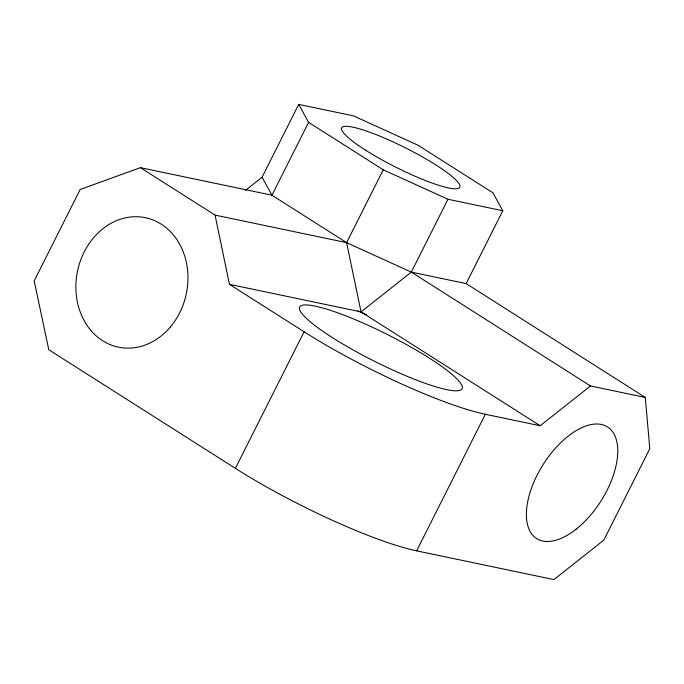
<?xml version="1.0" encoding="UTF-8"?>
<svg xmlns="http://www.w3.org/2000/svg" width="684" height="684" viewBox="0 0 684 684"><rect width="100%" height="100%" fill="white"/><g stroke="black" fill="none" stroke-linecap="round" stroke-linejoin="round"><path stroke-width="1.03" d="M245.565 190.289L262.058 177.242L298.694 104.395L353.517 115.878L418.24 145.341L492.882 192.777L502.791 210.749L466.155 283.595L411.332 272.112L346.608 242.649L271.967 195.214L140.4 167.657L80.182 189.468L34.2 280.885L48.803 349.772L235.399 468.36A144.64 23.624 26.7 0 0 416.642 550.851L553.912 579.604L603.818 540.138L649.8 448.713L645.286 397.447L466.155 283.595M298.694 104.395L308.604 122.368L271.967 195.214L262.058 177.242M645.286 397.447L590.472 385.964L540.163 425.747L361.024 311.895L346.608 242.649L383.245 169.803L308.604 122.368M235.399 468.36L304.098 331.774L229.456 284.339L215.041 215.092L140.4 167.657M229.456 284.339L361.024 311.895L411.332 272.112L447.969 199.266L502.791 210.749M416.642 550.851L485.341 414.265L540.163 425.747M215.041 215.092L346.608 242.649M357.817 310.801L366.556 314.828M383.245 169.803L447.969 199.266M411.332 272.112L590.472 385.964M485.341 414.265A144.64 23.624 26.7 0 1 304.098 331.774M576.167 529.168A66.117 34.183 -57.6 0 0 609.47 428.372A66.117 34.183 -57.6 0 0 530.604 490.744A66.117 34.183 -57.6 0 0 576.167 529.168M365.658 150.224A66.117 10.799 26.7 0 0 459.657 187.536A66.117 10.799 26.7 0 0 376.918 134.953A66.117 10.799 26.7 0 0 365.658 150.224M324.567 332.467A90.912 14.851 26.7 0 0 460.033 390.273A90.912 14.851 26.7 0 0 357.937 320.813A90.912 14.851 26.7 0 0 324.567 332.467M170.478 326.841A66.117 55.558 -78.2 0 0 147.872 218.281A66.117 55.558 -78.2 0 0 77.42 302.174A66.117 55.558 -78.2 0 0 170.478 326.841"/></g></svg>
